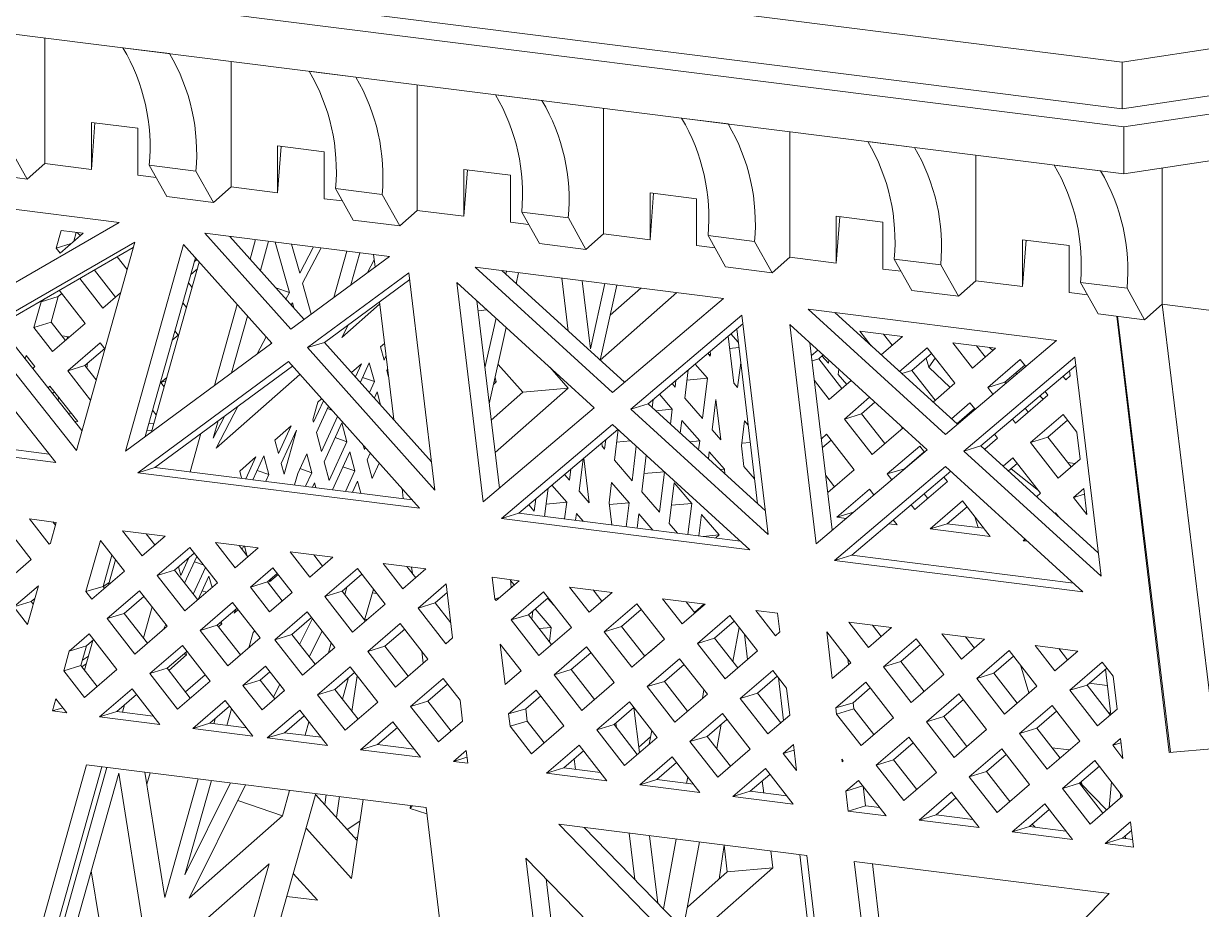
# Model space of a CAD drawing. Header units: millimetres. Extents: x 6136 to 7046, y 1563 to 2173.
# Drawn here: x 6877.74 to 6903.3, y 1757.74 to 1776.97 of the extents above; entities that cross this region are included whole.
import ezdxf

# ---------------------------------------------------------------- set-up
doc = ezdxf.new("R2010")
doc.units = ezdxf.units.MM
doc.header["$LTSCALE"] = 0.5
doc.layers.get('0').update_dxf_attribs({"color": 255})

# ---------------------------------------------------------------- blocks, each defined once
blk = doc.blocks.new('eiffel')
at = {"color": 3, "linetype": 'Continuous', "lineweight": 15}
for p, q in [((-37.215, -48.076), (14.941, -54.647)), ((-37.215, -49.49), (14.941, -56.061)), ((-38.327, -49.884), (14.992, -56.602)), ((-38.327, -51.299), (14.992, -58.016)), ((-17.528, -54.169), (-17.528, -53.919)), ((14.941, -54.647), (19.609, -53.944)), ((-17.528, -56.291), (-17.528, -54.169)), ((-13.772, -54.392), (-15.175, -54.215)), ((-11.916, -54.876), (-11.916, -54.626)), ((14.941, -54.647), (14.941, -56.061)), ((-11.916, -56.998), (-11.916, -54.876)), ((-8.159, -55.099), (-9.563, -54.922)), ((-6.303, -55.584), (-6.303, -55.333)), ((14.941, -56.061), (19.609, -55.359)), ((-6.303, -57.705), (-6.303, -55.584)), ((-2.547, -55.806), (-3.95, -55.63)), ((14.992, -56.602), (20.792, -55.729)), ((-0.691, -56.291), (-0.691, -56.04)), ((-17.528, -57.705), (-17.528, -56.291)), ((-0.691, -58.412), (-0.691, -56.291)), ((3.066, -56.513), (1.662, -56.337)), ((-14.722, -56.644), (-16.125, -56.467)), ((-16.125, -56.467), (-16.125, -57.882)), ((-16.02, -56.481), (-16.125, -57.882)), ((-14.722, -58.058), (-14.722, -56.644)), ((4.922, -56.998), (4.922, -56.747)), ((14.992, -58.016), (14.992, -56.602)), ((-11.916, -58.412), (-11.916, -56.998)), ((4.922, -59.119), (4.922, -56.998)), ((8.678, -57.221), (7.275, -57.044)), ((20.792, -57.143), (14.992, -58.016)), ((-18.589, -57.226), (-18.059, -58.173)), ((-9.11, -57.351), (-10.513, -57.175)), ((-10.513, -57.175), (-10.513, -58.589)), ((-10.407, -57.188), (-10.513, -58.589)), ((-9.11, -58.766), (-9.11, -57.351)), ((10.534, -57.705), (10.534, -57.454)), ((-18.059, -58.173), (-17.528, -57.705)), ((-17.528, -57.705), (-16.125, -57.882)), ((-12.976, -57.933), (-14.38, -57.756)), ((-14.38, -57.756), (-13.849, -58.703)), ((-6.303, -59.119), (-6.303, -57.705)), ((10.534, -59.826), (10.534, -57.705)), ((12.887, -57.751), (14.29, -57.928)), ((16.147, -57.842), (16.147, -58.412)), ((-18.059, -58.173), (-19.462, -57.996)), ((-14.722, -58.058), (-14.171, -58.128)), ((-12.976, -57.933), (-12.446, -58.88)), ((-3.497, -58.058), (-4.9, -57.882)), ((-4.9, -57.882), (-4.9, -59.296)), ((-4.9, -59.296), (-4.795, -57.895)), ((-3.497, -59.473), (-3.497, -58.058)), ((-15.285, -59.483), (-22.772, -58.539)), ((-12.446, -58.88), (-11.916, -58.412)), ((-11.916, -58.412), (-10.513, -58.589)), ((-7.364, -58.64), (-8.767, -58.464)), ((-8.767, -58.464), (-8.237, -59.41)), ((-0.691, -59.826), (-0.691, -58.412)), ((16.147, -61.948), (16.147, -58.412)), ((-12.446, -58.88), (-13.849, -58.703)), ((-9.11, -58.766), (-8.559, -58.835)), ((-7.364, -58.64), (-6.834, -59.587)), ((2.115, -58.766), (0.712, -58.589)), ((0.712, -58.589), (0.712, -60.003)), ((0.712, -60.003), (0.818, -58.602)), ((2.115, -60.18), (2.115, -58.766)), ((-6.834, -59.587), (-6.303, -59.119)), ((-6.303, -59.119), (-4.9, -59.296)), ((-1.751, -59.347), (-3.155, -59.171)), ((-3.155, -59.171), (-2.624, -60.117)), ((4.922, -60.533), (4.922, -59.119)), ((-15.285, -59.483), (-19.91, -62.153)), ((-6.834, -59.587), (-8.237, -59.41)), ((-3.497, -59.473), (-2.947, -59.542)), ((-1.751, -59.347), (-1.221, -60.294)), ((7.728, -59.473), (6.325, -59.296)), ((6.325, -59.296), (6.325, -60.71)), ((6.325, -60.71), (6.43, -59.309)), ((7.728, -60.887), (7.728, -59.473)), ((-17.187, -60.259), (-17.038, -59.726)), ((-16.377, -59.81), (-17.071, -60.408)), ((-17.038, -59.726), (-16.377, -59.81)), ((-16.654, -60.049), (-16.58, -59.784)), ((-16.46, -59.881), (-16.558, -59.787)), ((-12.702, -59.808), (-7.143, -60.508)), ((-10.114, -62.7), (-12.702, -59.808)), ((-9.716, -62.406), (-11.957, -59.902)), ((-1.221, -60.294), (-0.691, -59.826)), ((-0.691, -59.826), (0.712, -60.003)), ((3.861, -60.055), (2.458, -59.878)), ((2.458, -59.878), (2.988, -60.824)), ((10.534, -61.24), (10.534, -59.826)), ((-19.441, -62.746), (-14.816, -60.075)), ((-18.923, -62.586), (-14.863, -60.242)), ((-16.739, -60.121), (-17.187, -60.259)), ((-17.071, -60.408), (-17.187, -60.259)), ((-14.816, -60.075), (-16.579, -66.36)), ((-15.1, -66.377), (-13.352, -60.145)), ((-13.352, -60.145), (-10.687, -63.122)), ((-11.343, -60.588), (-11.178, -60)), ((-10.784, -60.05), (-11.033, -60.934)), ((-10.582, -60.075), (-10.155, -61.594)), ((-9.848, -61.008), (-10.093, -60.137)), ((-9.435, -60.22), (-9.848, -61.008)), ((-9.761, -61.318), (-9.201, -60.249)), ((-8.424, -60.347), (-8.817, -61.743)), ((-1.221, -60.294), (-2.624, -60.117)), ((2.115, -60.18), (2.666, -60.249)), ((3.861, -60.055), (4.391, -61.001)), ((13.34, -60.18), (11.937, -60.003)), ((11.937, -60.003), (11.937, -61.417)), ((11.937, -61.417), (12.043, -60.016)), ((13.34, -61.594), (13.34, -60.18)), ((-15.347, -60.521), (-15.049, -60.904)), ((-14.503, -65.937), (-12.991, -60.548)), ((-14.314, -65.797), (-12.873, -60.679)), ((-13.026, -60.674), (-12.943, -60.602)), ((-10.114, -62.7), (-7.143, -60.508)), ((-8.303, -61.364), (-8.031, -60.396)), ((-7.6, -60.611), (-7.8, -60.993)), ((-7.574, -60.826), (-7.62, -60.448)), ((4.391, -61.001), (4.922, -60.533)), ((4.922, -60.533), (6.325, -60.71)), ((9.473, -60.762), (8.07, -60.585)), ((8.07, -60.585), (8.601, -61.531)), ((-15.395, -61.734), (-16.032, -60.917)), ((-13.133, -61.052), (-12.929, -60.877)), ((-12.941, -60.922), (-12.96, -60.904)), ((-6.556, -61.001), (-9.615, -63.257)), ((-5.771, -67.552), (-6.556, -61.001)), ((-4.56, -60.834), (2.927, -61.777)), ((-4.56, -60.834), (-0.421, -64.609)), ((-3.756, -60.935), (-0.061, -64.304)), ((-3.614, -60.953), (-3.635, -61.045)), ((-3.325, -61.328), (-3.252, -60.999)), ((4.391, -61.001), (2.988, -60.824)), ((7.728, -60.887), (8.278, -60.956)), ((9.473, -60.762), (10.004, -61.708)), ((-15.78, -62.066), (-16.476, -61.173)), ((-13.089, -61.446), (-13.202, -61.301)), ((-9.501, -62.247), (-9.761, -61.318)), ((-6.532, -61.206), (-9.097, -63.098)), ((-0.97, -65.073), (-5.109, -61.298)), ((-5.109, -61.298), (-4.317, -67.905)), ((-3.318, -61.296), (-3.312, -61.339)), ((-1.947, -61.163), (-1.753, -62.762)), ((-1.088, -63.294), (-1.338, -61.24)), ((-0.65, -61.326), (-1.088, -63.294)), ((-0.791, -63.631), (-0.287, -61.372)), ((10.004, -61.708), (10.534, -61.24)), ((10.534, -61.24), (11.937, -61.417)), ((13.683, -61.292), (15.086, -61.469)), ((13.683, -61.292), (14.213, -62.238)), ((-17.641, -61.878), (-17.123, -61.718)), ((-17.339, -62.488), (-17.123, -61.718)), ((-17.123, -61.718), (-17.017, -61.627)), ((-17.093, -61.529), (-16.315, -62.527)), ((-17.021, -61.63), (-17.013, -61.631)), ((-15.246, -61.606), (-15.78, -62.066)), ((-10.155, -61.594), (-10.57, -61.452)), ((-10.155, -61.594), (-10.261, -61.796)), ((1.514, -61.599), (-0.791, -63.631)), ((0.437, -61.463), (-0.49, -62.281)), ((10.004, -61.708), (8.601, -61.531)), ((13.34, -61.594), (13.891, -61.663)), ((15.086, -61.469), (15.616, -62.415)), ((-17.857, -62.648), (-17.641, -61.878)), ((-17.641, -61.878), (-17.529, -61.781)), ((-13.26, -62.052), (-13.372, -61.907)), ((-12.415, -64.397), (-11.729, -61.958)), ((-10.104, -61.972), (-10.068, -61.904)), ((-10.068, -61.904), (-10.024, -62.061)), ((-7.438, -61.945), (-8.575, -62.948)), ((-7.015, -65.424), (-7.446, -61.88)), ((-4.505, -61.848), (-3.829, -67.492)), ((-4.47, -62.144), (-4.208, -62.12)), ((-0.421, -64.609), (2.927, -61.777)), ((5.474, -62.098), (12.961, -63.041)), ((5.474, -62.098), (9.614, -65.873)), ((15.616, -62.415), (16.147, -61.948)), ((16.147, -61.948), (17.55, -62.124)), ((17.773, -75.338), (16.147, -61.948)), ((-11.419, -62.304), (-11.901, -64.018)), ((-3.93, -62.373), (-4.263, -63.868)), ((3.48, -62.282), (0.132, -65.113)), ((4.272, -68.888), (3.48, -62.282)), ((6.279, -62.199), (9.973, -65.569)), ((14.213, -62.238), (15.616, -62.415)), ((16.355, -75.471), (14.778, -62.31)), ((16.401, -75.461), (14.804, -62.313)), ((-16.579, -66.36), (-19.441, -62.746)), ((-16.411, -65.759), (-18.923, -62.586)), ((-17.339, -62.488), (-17.857, -62.648)), ((-17.295, -63.37), (-17.857, -62.648)), ((-16.91, -63.039), (-17.339, -62.488)), ((-16.315, -62.527), (-17.295, -63.37)), ((-13.609, -62.752), (-13.509, -62.88)), ((-8.575, -62.948), (-8.374, -62.564)), ((-4.133, -64.956), (-3.621, -62.655)), ((3.51, -62.535), (0.651, -64.954)), ((3.322, -62.694), (3.953, -67.965)), ((9.065, -66.337), (4.926, -62.562)), ((4.926, -62.562), (5.717, -69.169)), ((8.321, -62.921), (7.033, -62.759)), ((7.033, -62.759), (7.379, -63.203)), ((-20.059, -63.103), (-17.197, -66.717)), ((-17.017, -62.901), (-16.784, -62.93)), ((-16.846, -62.922), (-16.857, -62.993)), ((-16.838, -63.956), (-15.859, -63.113)), ((-15.859, -63.113), (-15.719, -63.293)), ((-10.687, -63.122), (-15.1, -66.377)), ((-13.509, -62.88), (-13.689, -63.035)), ((-10.857, -62.933), (-11.125, -63.446)), ((-10.719, -63.146), (-10.699, -63.108)), ((-9.097, -63.098), (-9.615, -63.257)), ((-9.097, -63.098), (-5.874, -66.699)), ((-7.414, -63.237), (-7.294, -63.131)), ((3.237, -64.333), (3.064, -62.912)), ((3.151, -62.839), (3.369, -63.09)), ((5.529, -63.112), (6.205, -68.756)), ((7.678, -63.475), (8.321, -62.921)), ((7.746, -62.849), (8.011, -63.188)), ((9.614, -65.873), (12.961, -63.041)), ((11.127, -63.275), (9.84, -63.113)), ((9.84, -63.113), (10.432, -63.873)), ((-18.123, -63.596), (-18.094, -63.492)), ((-18.094, -63.492), (-17.83, -63.831)), ((-16.32, -63.796), (-15.725, -63.285)), ((-9.615, -63.257), (-5.771, -67.552)), ((-7.306, -63.639), (-7.414, -63.237)), ((-7.248, -63.512), (-7.306, -63.639)), ((2.525, -63.511), (2.453, -63.429)), ((2.531, -63.46), (2.484, -63.464)), ((2.52, -63.372), (2.531, -63.46)), ((2.531, -63.46), (2.525, -63.511)), ((3.109, -63.279), (3.389, -63.254)), ((5.767, -63.33), (5.575, -63.495)), ((5.929, -63.477), (5.795, -63.592)), ((5.893, -63.508), (6.086, -63.731)), ((9.062, -63.263), (8.23, -63.979)), ((9.195, -63.434), (8.601, -63.946)), ((9.897, -64.334), (9.062, -63.263)), ((10.432, -63.873), (11.127, -63.275)), ((10.552, -63.202), (10.817, -63.542)), ((10.946, -63.252), (11.044, -63.346)), ((-17.83, -63.831), (-17.894, -63.886)), ((-16.32, -63.796), (-16.838, -63.956)), ((-15.982, -64.23), (-16.32, -63.796)), ((-16.238, -63.726), (-16.26, -63.873)), ((-14.728, -67.028), (-10.188, -63.68)), ((-14.209, -66.868), (-10.068, -63.814)), ((-6.234, -68.098), (-10.188, -63.68)), ((-8.285, -64.005), (-7.988, -63.743)), ((-7.988, -63.743), (-8.167, -64.137)), ((-8.018, -64.303), (-7.75, -63.713)), ((-7.75, -63.713), (-7.598, -64.28)), ((-3.868, -63.765), (-3.125, -64.605)), ((-2.31, -63.851), (-1.753, -64.48)), ((2.071, -63.752), (2.442, -64.179)), ((3.444, -63.713), (3.35, -64.463)), ((5.795, -63.592), (5.594, -63.654)), ((5.795, -63.592), (6.496, -64.492)), ((6.086, -63.731), (6.098, -63.632)), ((9.035, -63.572), (9.118, -63.842)), ((9.303, -63.572), (9.118, -63.842)), ((9.118, -63.842), (9.755, -64.456)), ((13.514, -63.546), (10.167, -66.377)), ((13.545, -63.799), (10.685, -66.218)), ((11.868, -63.616), (10.889, -64.459)), ((12.002, -63.788), (11.407, -64.3)), ((12.032, -63.827), (11.868, -63.616)), ((13.514, -63.546), (14.306, -70.153)), ((-16.152, -64.837), (-16.838, -63.956)), ((-14.032, -64.31), (-13.851, -64.154)), ((-9.842, -64.066), (-12.367, -66.293)), ((-7.598, -64.28), (-7.952, -64.159)), ((-7.223, -63.95), (-7.2, -63.901)), ((-7.171, -64.143), (-7.223, -63.95)), ((-3.922, -64.293), (-3.957, -64.163)), ((1.489, -64.244), (1.464, -64.447)), ((1.756, -64.783), (1.862, -63.929)), ((1.824, -64.235), (2.442, -64.179)), ((2.442, -64.179), (2.29, -65.399)), ((5.666, -64.252), (6.111, -64.824)), ((6.111, -64.824), (6.777, -64.251)), ((6.398, -63.905), (6.378, -64.067)), ((6.378, -64.067), (6.639, -64.369)), ((8.601, -63.946), (8.297, -64.04)), ((8.601, -63.946), (9.302, -64.846)), ((11.737, -64.015), (11.771, -64.048)), ((13.159, -64.125), (13.238, -64.227)), ((13.238, -64.227), (13.374, -64.11)), ((13.374, -64.11), (13.356, -63.959)), ((-17.433, -64.468), (-17.374, -64.417)), ((-17.374, -64.417), (-16.539, -65.489)), ((-17.298, -64.638), (-17.24, -64.589)), ((-13.882, -64.263), (-14.032, -64.31)), ((-13.931, -64.439), (-14.032, -64.31)), ((-7.598, -64.28), (-7.746, -64.607)), ((-7.598, -64.773), (-7.515, -64.591)), ((-7.515, -64.591), (-7.409, -64.983)), ((-3.125, -64.605), (-4.075, -65.443)), ((-3.922, -64.293), (-4.001, -64.364)), ((-3.922, -64.293), (-3.981, -64.273)), ((-1.753, -64.48), (-3.957, -66.424)), ((-3.125, -64.605), (-1.753, -64.48)), ((1.464, -64.447), (1.373, -64.342)), ((3.35, -64.463), (3.237, -64.333)), ((9.24, -64.9), (9.897, -64.334)), ((11.407, -64.3), (10.889, -64.459)), ((10.889, -64.459), (11.046, -64.661)), ((11.407, -64.3), (11.434, -64.333)), ((12.703, -64.688), (12.62, -64.581)), ((-17.113, -64.751), (-17.128, -64.853)), ((-9.448, -65.432), (-9.298, -64.899)), ((-9.131, -64.861), (-9.427, -65.51)), ((-9.298, -64.899), (-9.186, -64.8)), ((0.651, -64.954), (0.132, -65.113)), ((0.651, -64.954), (4.187, -68.178)), ((0.776, -65.068), (0.807, -64.822)), ((0.992, -64.665), (1.381, -65.114)), ((2.29, -65.399), (1.756, -64.783)), ((2.582, -65.735), (2.696, -64.817)), ((2.696, -64.817), (2.844, -66.038)), ((7.329, -64.754), (6.568, -65.41)), ((7.491, -64.902), (7.086, -65.25)), ((10.353, -64.92), (9.792, -65.403)), ((10.507, -65.117), (10.353, -64.92)), ((11.724, -65.531), (12.703, -64.688)), ((12.462, -64.715), (12.561, -64.81)), ((-16.832, -65.227), (-16.733, -65.239)), ((-14.279, -65.14), (-14.169, -65.282)), ((-12.105, -65.316), (-12.454, -65.983)), ((-12.367, -66.293), (-11.699, -65.017)), ((-9.344, -65.821), (-8.982, -65.027)), ((-8.882, -65.139), (-9.013, -65.094)), ((-4.317, -67.905), (-0.97, -65.073)), ((0.132, -65.113), (4.272, -68.888)), ((0.877, -65.16), (1.381, -65.114)), ((1.381, -65.114), (1.324, -65.568)), ((7.086, -65.25), (6.568, -65.41)), ((7.086, -65.25), (7.787, -66.15)), ((10.487, -65.092), (9.954, -65.551)), ((10.49, -65.096), (10.483, -65.095)), ((12.021, -65.088), (12.108, -65.2)), ((13.159, -65.274), (12.18, -66.117)), ((13.578, -65.811), (13.159, -65.274)), ((-17.395, -66.467), (-24.166, -65.614)), ((-16.634, -65.477), (-16.539, -65.489)), ((-14.39, -65.535), (-14.245, -65.553)), ((-12.309, -65.467), (-12.454, -65.983)), ((-10.596, -66.043), (-10.109, -65.614)), ((-10.109, -65.614), (-10.488, -66.446)), ((-9.427, -65.51), (-9.448, -65.432)), ((-8.71, -65.331), (-9.192, -66.388)), ((-9.109, -66.698), (-8.575, -65.526)), ((-8.575, -65.526), (-8.423, -66.094)), ((-0.416, -65.577), (-3.764, -68.409)), ((3.723, -69.352), (-0.416, -65.577)), ((1.624, -65.841), (1.673, -65.451)), ((1.673, -65.451), (2.207, -66.066)), ((3.466, -66.216), (3.559, -65.467)), ((3.559, -65.467), (3.669, -65.594)), ((6.568, -65.41), (7.403, -66.481)), ((8.309, -65.701), (8.287, -65.628)), ((11.634, -65.415), (11.724, -65.531)), ((13.293, -65.445), (12.699, -65.957)), ((13.297, -65.45), (13.289, -65.449)), ((-17.197, -66.717), (-24.684, -65.773)), ((-14.451, -65.752), (-14.306, -65.77)), ((-13.149, -67.002), (-12.823, -65.846)), ((-10.405, -66.756), (-9.943, -65.742)), ((-9.943, -65.742), (-10.319, -67.077)), ((-9.192, -66.388), (-9.344, -65.821)), ((-8.423, -66.094), (-8.778, -65.972)), ((-0.258, -65.722), (-3.246, -68.25)), ((-0.365, -66.654), (-0.25, -65.729)), ((2.844, -66.038), (2.582, -65.735)), ((6.032, -65.871), (5.876, -66.006)), ((6.867, -66.943), (6.032, -65.871)), ((7.403, -66.481), (8.339, -65.675)), ((10.802, -66.324), (11.188, -65.992)), ((11.188, -65.992), (11.094, -65.872)), ((12.699, -65.957), (12.18, -66.117)), ((12.699, -65.957), (13.4, -66.857)), ((13.675, -66.621), (13.578, -65.811)), ((-10.488, -66.446), (-10.596, -66.043)), ((-8.423, -66.094), (-8.957, -67.266)), ((-7.896, -66.33), (-7.931, -66.202)), ((-7.869, -66.271), (-7.896, -66.33)), ((-0.731, -66.232), (-0.743, -66.133)), ((-0.657, -66.318), (-0.731, -66.232)), ((-0.621, -66.03), (-0.657, -66.318)), ((-0.297, -66.106), (0.121, -66.068)), ((0.298, -66.229), (0.168, -67.27)), ((1.901, -66.094), (2.207, -66.066)), ((2.207, -66.066), (2.172, -66.341)), ((3.542, -66.843), (3.466, -66.216)), ((3.475, -66.139), (3.731, -66.116)), ((5.717, -69.169), (9.065, -66.337)), ((6.166, -66.043), (5.907, -66.266)), ((8.838, -66.224), (7.859, -67.068)), ((8.981, -66.408), (8.838, -66.224)), ((10.685, -66.218), (10.167, -66.377)), ((10.167, -66.377), (14.306, -70.153)), ((10.685, -66.218), (14.221, -69.443)), ((12.18, -66.117), (13.015, -67.189)), ((-11.656, -66.979), (-11.17, -66.549)), ((-11.17, -66.549), (-11.472, -67.213)), ((-11.26, -67.24), (-10.932, -66.519)), ((-10.932, -66.519), (-10.78, -67.087)), ((-9.903, -67.049), (-9.636, -66.462)), ((-9.636, -66.462), (-9.484, -67.029)), ((-8.957, -67.266), (-9.109, -66.698)), ((-8.859, -67.542), (-8.34, -66.404)), ((-8.34, -66.404), (-8.188, -66.971)), ((-7.813, -66.64), (-7.72, -66.437)), ((-7.661, -67.208), (-7.813, -66.64)), ((-1.426, -67.59), (-1.304, -66.607)), ((-1.287, -66.593), (-1.124, -67.938)), ((0.168, -67.27), (-0.365, -66.654)), ((0.46, -67.606), (0.598, -66.502)), ((2.472, -66.615), (2.498, -66.403)), ((2.498, -66.403), (2.952, -66.926)), ((8.972, -66.396), (8.378, -66.908)), ((8.595, -66.734), (8.592, -66.724)), ((8.62, -66.713), (8.617, -66.702)), ((11.645, -66.578), (11.354, -66.828)), ((12.48, -67.65), (11.645, -66.578)), ((13.015, -67.189), (13.675, -66.621)), ((13.526, -66.749), (13.293, -66.719)), ((-14.728, -67.028), (-14.209, -66.868)), ((-14.728, -67.028), (-6.234, -68.098)), ((-14.209, -66.868), (-6.461, -67.845)), ((-11.598, -67.197), (-11.656, -66.979)), ((-10.78, -67.087), (-11.134, -66.965)), ((-10.78, -67.087), (-10.872, -67.289)), ((-10.319, -67.077), (-10.405, -66.756)), ((-10.002, -67.398), (-9.903, -67.049)), ((-9.484, -67.029), (-9.839, -66.907)), ((-9.484, -67.029), (-9.671, -67.44)), ((-8.188, -66.971), (-8.543, -66.849)), ((-8.188, -66.971), (-8.471, -67.591)), ((-7.449, -66.741), (-7.661, -67.208)), ((-1.718, -67.253), (-1.866, -67.082)), ((-1.677, -66.922), (-1.718, -67.253)), ((0.529, -67.058), (1.145, -67.002)), ((1.146, -67.002), (0.994, -68.222)), ((2.826, -66.937), (2.952, -66.926)), ((2.952, -66.926), (2.969, -67.068)), ((3.863, -67.213), (3.542, -66.843)), ((6.07, -67.629), (6.867, -66.943)), ((9.618, -66.842), (6.27, -69.673)), ((9.777, -66.986), (6.789, -69.514)), ((8.378, -66.908), (7.859, -67.068)), ((7.859, -67.068), (7.995, -67.242)), ((8.378, -66.908), (8.383, -66.914)), ((13.757, -70.617), (9.618, -66.842)), ((11.778, -66.75), (11.516, -66.976)), ((11.593, -66.909), (12.417, -67.569)), ((-9.459, -67.467), (-9.401, -67.339)), ((-9.401, -67.339), (-9.363, -67.479)), ((-8.258, -67.618), (-8.105, -67.281)), ((-8.105, -67.281), (-8.006, -67.65)), ((-2.248, -67.405), (-1.801, -67.92)), ((-0.525, -67.933), (-0.449, -67.321)), ((-0.449, -67.321), (0.085, -67.937)), ((1.286, -68.558), (1.438, -67.338)), ((1.438, -67.338), (1.971, -67.954)), ((6.009, -67.115), (6.273, -67.454)), ((8.694, -68.139), (9.673, -67.296)), ((9.673, -67.296), (9.569, -67.162)), ((-6.725, -67.811), (-6.762, -67.508)), ((-2.465, -68.348), (-2.359, -67.5)), ((-1.124, -67.938), (-1.426, -67.59)), ((0.994, -68.222), (0.46, -67.606)), ((7.324, -67.529), (6.345, -68.372)), ((7.456, -67.698), (7.324, -67.529)), ((8.97, -67.668), (9.079, -67.808)), ((12.364, -67.749), (12.48, -67.65)), ((13.781, -67.508), (13.472, -67.775)), ((13.801, -67.673), (13.472, -67.775)), ((13.472, -67.775), (13.875, -68.293)), ((13.875, -68.293), (13.781, -67.508)), ((-2.779, -68.188), (-2.946, -67.996)), ((-2.732, -67.815), (-2.779, -68.188)), ((-2.418, -67.976), (-1.801, -67.92)), ((-1.801, -67.92), (-1.864, -68.424)), ((-0.443, -68.603), (-0.525, -67.933)), ((-0.518, -67.992), (0.085, -67.937)), ((0.085, -67.937), (-0.005, -68.658)), ((1.354, -68.01), (1.971, -67.954)), ((1.971, -67.954), (1.855, -68.892)), ((8.583, -67.996), (8.694, -68.139)), ((10.13, -67.882), (9.151, -68.725)), ((10.264, -68.054), (9.669, -68.566)), ((10.965, -68.954), (10.13, -67.882)), ((-17.996, -68.425), (-17.187, -68.527)), ((-17.403, -69.186), (-17.996, -68.425)), ((-3.246, -68.25), (-3.764, -68.409)), ((-3.764, -68.409), (3.723, -69.352)), ((-3.246, -68.25), (3.437, -69.091)), ((-1.535, -68.465), (-1.509, -68.257)), ((-1.509, -68.257), (-1.303, -68.494)), ((0.324, -68.699), (0.377, -68.274)), ((0.377, -68.274), (0.798, -68.759)), ((2.183, -68.934), (2.263, -68.29)), ((2.263, -68.29), (2.797, -68.906)), ((6.84, -68.219), (6.345, -68.372)), ((6.619, -68.406), (6.345, -68.372)), ((8.159, -68.6), (8.043, -68.452)), ((10.602, -68.683), (10.503, -68.362)), ((12.936, -68.236), (12.916, -68.253)), ((13.031, -68.357), (12.936, -68.236)), ((-18.774, -68.575), (-17.939, -69.647)), ((-17.187, -68.527), (-17.362, -69.15)), ((-17.21, -68.609), (-17.283, -68.515)), ((-15.189, -68.779), (-13.902, -68.941)), ((-14.597, -69.539), (-15.189, -68.779)), ((-14.212, -69.208), (-14.477, -68.869)), ((1.541, -68.853), (1.286, -68.558)), ((8.159, -68.6), (7.906, -68.569)), ((9.669, -68.566), (9.151, -68.725)), ((10.965, -68.954), (9.151, -68.725)), ((10.771, -68.704), (9.669, -68.566)), ((-17.362, -69.15), (-17.403, -69.186)), ((-16.289, -70.616), (-15.856, -69.072)), ((-15.856, -69.072), (-15.132, -70)), ((-13.902, -68.941), (-14.597, -69.539)), ((-12.383, -69.132), (-11.096, -69.295)), ((-11.791, -69.893), (-12.383, -69.132)), ((-11.406, -69.562), (-11.67, -69.222)), ((2.312, -68.95), (2.797, -68.906)), ((2.693, -68.998), (2.797, -68.906)), ((12.016, -69.028), (11.957, -69.079)), ((12.042, -69.053), (11.957, -69.079)), ((12.089, -69.096), (11.957, -69.079)), ((-15.771, -70.456), (-15.508, -69.519)), ((-14.14, -70.125), (-13.161, -69.282)), ((-13.622, -69.966), (-13.027, -69.454)), ((-13.315, -70.36), (-12.949, -69.555)), ((-13.161, -69.282), (-12.326, -70.354)), ((-11.096, -69.295), (-11.791, -69.893)), ((-11.58, -69.338), (-11.535, -69.239)), ((-11.514, -69.242), (-11.439, -69.519)), ((-8.848, -69.578), (-10.136, -69.416)), ((-10.136, -69.416), (-9.543, -70.176)), ((-9.543, -70.176), (-8.848, -69.578)), ((-9.423, -69.505), (-9.159, -69.845)), ((6.789, -69.514), (6.27, -69.673)), ((6.789, -69.514), (13.471, -70.356)), ((-17.939, -69.647), (-18.918, -70.49)), ((-15.613, -70.414), (-15.4, -69.657)), ((-13.435, -70.13), (-13.505, -69.866)), ((-13.191, -69.595), (-13.435, -70.13)), ((-12.69, -69.888), (-13.056, -70.692)), ((-12.754, -69.805), (-13.021, -69.713)), ((-11.334, -70.479), (-10.657, -69.896)), ((-10.079, -70.637), (-10.657, -69.896)), ((-8.107, -69.919), (-9.087, -70.762)), ((-7.273, -70.991), (-8.107, -69.919)), ((-6.042, -69.931), (-7.33, -69.769)), ((-7.33, -69.769), (-6.737, -70.53)), ((-6.737, -70.53), (-6.042, -69.931)), ((-6.617, -69.859), (-6.352, -70.198)), ((-6.45, -70.072), (-6.474, -69.877)), ((6.27, -69.673), (13.757, -70.617)), ((-15.132, -70), (-16.112, -70.844)), ((-13.622, -69.966), (-14.14, -70.125)), ((-13.305, -71.197), (-14.14, -70.125)), ((-12.921, -70.866), (-13.622, -69.966)), ((-12.904, -70.852), (-12.583, -70.145)), ((-12.583, -70.145), (-12.489, -70.494)), ((-10.816, -70.319), (-10.523, -70.067)), ((-10.76, -70.324), (-10.501, -70.096)), ((-10.76, -70.324), (-10.721, -70.238)), ((-7.974, -70.091), (-8.568, -70.603)), ((-3.236, -70.285), (-4.044, -70.183)), ((-4.044, -70.183), (-3.966, -70.838)), ((-3.931, -70.883), (-3.236, -70.285)), ((-3.499, -70.252), (-3.47, -70.487)), ((-3.495, -70.284), (-3.384, -70.412)), ((-18.461, -71.076), (-17.724, -70.441)), ((-17.724, -70.441), (-18.05, -71.604)), ((-15.771, -70.456), (-16.289, -70.616)), ((-16.112, -70.844), (-16.289, -70.616)), ((-15.727, -70.512), (-15.771, -70.456)), ((-15.595, -70.348), (-15.766, -70.463)), ((-15.655, -71.43), (-14.676, -70.587)), ((-14.676, -70.587), (-13.841, -71.658)), ((-12.326, -70.354), (-13.305, -71.197)), ((-12.654, -70.636), (-12.786, -70.591)), ((-10.816, -70.319), (-11.334, -70.479)), ((-10.756, -71.221), (-11.334, -70.479)), ((-10.372, -70.889), (-10.816, -70.319)), ((-10.756, -71.221), (-10.079, -70.637)), ((-8.568, -70.603), (-9.087, -70.762)), ((-8.568, -70.603), (-7.867, -71.503)), ((-8.488, -70.705), (-8.425, -70.479)), ((-7.89, -71.473), (-7.626, -70.537)), ((-5.432, -70.385), (-6.28, -71.116)), ((-5.238, -72.008), (-5.432, -70.385)), ((-2.495, -70.626), (-3.474, -71.469)), ((-1.66, -71.698), (-2.495, -70.626)), ((-0.43, -70.638), (-1.717, -70.476)), ((-1.717, -70.476), (-1.125, -71.237)), ((-1.125, -71.237), (-0.43, -70.638)), ((-1.004, -70.566), (-0.74, -70.905)), ((-17.943, -70.916), (-18.461, -71.076)), ((-17.943, -70.916), (-17.83, -70.82)), ((-17.88, -70.997), (-17.943, -70.916)), ((-15.137, -71.27), (-14.542, -70.758)), ((-12.849, -71.783), (-11.87, -70.94)), ((-11.87, -70.94), (-11.035, -72.012)), ((-9.087, -70.762), (-8.252, -71.834)), ((-8.252, -71.834), (-7.273, -70.991)), ((-7.524, -70.668), (-7.659, -70.651)), ((-5.762, -70.956), (-6.28, -71.116)), ((-5.401, -70.645), (-5.762, -70.956)), ((-5.762, -70.956), (-5.291, -71.56)), ((-3.966, -70.838), (-3.83, -70.796)), ((-3.966, -70.838), (-3.931, -70.883)), ((-2.361, -70.798), (-2.956, -71.31)), ((-2.188, -71.028), (-2.376, -70.811)), ((0.311, -70.98), (-0.668, -71.823)), ((1.146, -72.051), (0.311, -70.98)), ((2.377, -70.992), (1.089, -70.83)), ((1.089, -70.83), (1.682, -71.59)), ((1.682, -71.59), (2.377, -70.992)), ((1.802, -70.92), (2.066, -71.259)), ((2.053, -71.242), (2.341, -70.988)), ((-18.05, -71.604), (-18.461, -71.076)), ((-15.137, -71.27), (-15.655, -71.43)), ((-14.435, -72.17), (-15.137, -71.27)), ((-14.559, -72.012), (-14.295, -71.075)), ((-12.33, -71.624), (-11.736, -71.112)), ((-11.821, -71.26), (-11.765, -71.136)), ((-11.821, -71.26), (-11.702, -71.155)), ((-9.622, -71.223), (-10.601, -72.066)), ((-8.787, -72.295), (-9.622, -71.223)), ((-6.28, -71.116), (-5.446, -72.187)), ((-2.956, -71.31), (-3.474, -71.469)), ((-2.956, -71.31), (-2.255, -72.21)), ((-2.85, -71.445), (-2.819, -71.192)), ((-2.755, -71.137), (-2.271, -71.695)), ((-2.187, -71.021), (-2.188, -71.028)), ((0.445, -71.151), (-0.149, -71.663)), ((3.118, -71.333), (2.138, -72.176)), ((3.952, -72.405), (3.118, -71.333)), ((4.557, -71.267), (3.895, -71.183)), ((3.895, -71.183), (4.488, -71.944)), ((4.624, -71.827), (4.557, -71.267)), ((-14.82, -72.501), (-15.655, -71.43)), ((-13.841, -71.658), (-14.82, -72.501)), ((-13.948, -71.751), (-13.882, -71.605)), ((-12.33, -71.624), (-12.849, -71.783)), ((-11.629, -72.524), (-12.33, -71.624)), ((-12.291, -71.674), (-12.196, -71.59)), ((-12.196, -71.59), (-12.265, -71.567)), ((-12.214, -71.523), (-12.196, -71.59)), ((-9.488, -71.395), (-10.083, -71.907)), ((-9.462, -71.429), (-9.85, -72.206)), ((-7.809, -71.452), (-7.882, -71.443)), ((-6.816, -71.577), (-7.795, -72.42)), ((-5.981, -72.648), (-6.816, -71.577)), ((-3.474, -71.469), (-2.639, -72.541)), ((-2.639, -72.541), (-1.66, -71.698)), ((-2.63, -71.728), (-2.271, -71.695)), ((-2.271, -71.695), (-2.324, -72.12)), ((-0.149, -71.663), (-0.668, -71.823)), ((-0.149, -71.663), (0.552, -72.563)), ((3.251, -71.505), (2.657, -72.017)), ((3.209, -72.726), (3.401, -71.697)), ((7.989, -71.699), (6.702, -71.537)), ((6.702, -71.537), (7.294, -72.297)), ((7.294, -72.297), (7.989, -71.699)), ((7.414, -71.627), (7.679, -71.966)), ((-16.792, -72.408), (-16.191, -71.891)), ((-16.273, -72.249), (-16.057, -72.062)), ((-16.191, -71.891), (-15.356, -72.962)), ((-12.014, -72.855), (-12.849, -71.783)), ((-11.035, -72.012), (-12.014, -72.855)), ((-11.385, -72.313), (-11.253, -71.844)), ((-11.253, -71.844), (-11.201, -71.798)), ((-10.083, -71.907), (-10.601, -72.066)), ((-10.083, -71.907), (-9.382, -72.807)), ((-9.558, -72.581), (-9.17, -71.803)), ((-6.682, -71.748), (-7.277, -72.26)), ((-5.446, -72.187), (-5.238, -72.008)), ((-0.668, -71.823), (0.167, -72.894)), ((0.167, -72.894), (1.146, -72.051)), ((0.684, -72.449), (1.142, -72.046)), ((2.657, -72.017), (2.138, -72.176)), ((2.657, -72.017), (3.358, -72.917)), ((3.649, -72.666), (3.556, -71.896)), ((4.488, -71.944), (4.624, -71.827)), ((6.759, -72.758), (6.036, -71.831)), ((6.036, -71.831), (6.204, -73.236)), ((8.73, -72.04), (7.751, -72.883)), ((9.565, -73.112), (8.73, -72.04)), ((10.795, -72.053), (9.508, -71.89)), ((9.508, -71.89), (10.1, -72.651)), ((10.1, -72.651), (10.795, -72.053)), ((10.221, -71.98), (10.485, -72.32)), ((10.244, -72.01), (10.235, -71.982)), ((-16.959, -73.004), (-16.792, -72.408)), ((-16.792, -72.408), (-16.273, -72.249)), ((-16.441, -72.845), (-16.273, -72.249)), ((-16.335, -72.98), (-16.083, -72.085)), ((-14.364, -73.087), (-13.384, -72.244)), ((-13.845, -72.928), (-13.251, -72.416)), ((-13.384, -72.244), (-12.549, -73.316)), ((-10.601, -72.066), (-9.766, -73.138)), ((-9.766, -73.138), (-8.787, -72.295)), ((-8.984, -72.464), (-8.897, -72.155)), ((-7.277, -72.26), (-7.795, -72.42)), ((-7.277, -72.26), (-6.576, -73.16)), ((-6.123, -72.77), (-6.166, -72.411)), ((-3.175, -73.002), (-3.803, -72.195)), ((-3.803, -72.195), (-3.657, -73.417)), ((-1.203, -72.284), (-2.183, -73.127)), ((-0.369, -73.356), (-1.203, -72.284)), ((2.138, -72.176), (2.973, -73.248)), ((2.973, -73.248), (3.952, -72.405)), ((8.864, -72.212), (8.269, -72.724)), ((11.536, -72.394), (10.557, -73.237)), ((12.371, -73.466), (11.536, -72.394)), ((13.602, -72.406), (12.314, -72.244)), ((12.314, -72.244), (12.907, -73.004)), ((12.907, -73.004), (13.602, -72.406)), ((13.027, -72.334), (13.291, -72.673)), ((-16.394, -72.679), (-16.217, -72.56)), ((-13.791, -72.997), (-13.256, -72.526)), ((-13.256, -72.526), (-13.344, -72.496)), ((-13.279, -72.441), (-13.256, -72.526)), ((-7.795, -72.42), (-6.96, -73.492)), ((-6.96, -73.492), (-5.981, -72.648)), ((-1.07, -72.456), (-1.664, -72.967)), ((1.603, -72.637), (0.624, -73.481)), ((2.438, -73.709), (1.603, -72.637)), ((6.204, -73.236), (6.759, -72.758)), ((6.671, -72.646), (6.692, -72.816)), ((8.269, -72.724), (7.751, -72.883)), ((8.269, -72.724), (8.97, -73.624)), ((11.67, -72.566), (11.075, -73.077)), ((14.342, -72.747), (13.363, -73.591)), ((14.667, -73.164), (14.342, -72.747)), ((-16.441, -72.845), (-16.959, -73.004)), ((-16.335, -73.805), (-16.959, -73.004)), ((-15.95, -73.474), (-16.441, -72.845)), ((-16.414, -72.879), (-16.282, -72.791)), ((-15.356, -72.962), (-16.335, -73.805)), ((-13.845, -72.928), (-14.364, -73.087)), ((-13.529, -74.159), (-14.364, -73.087)), ((-13.144, -73.828), (-13.845, -72.928)), ((-13.29, -73.64), (-12.701, -73.121)), ((-11.557, -73.441), (-10.88, -72.858)), ((-11.039, -73.281), (-10.746, -73.029)), ((-10.302, -73.599), (-10.88, -72.858)), ((-8.331, -72.881), (-9.31, -73.724)), ((-8.197, -73.053), (-8.791, -73.564)), ((-7.496, -73.953), (-8.331, -72.881)), ((-3.657, -73.417), (-3.175, -73.002)), ((-1.664, -72.967), (-2.183, -73.127)), ((-2.183, -73.127), (-1.348, -74.199)), ((-1.664, -72.967), (-0.963, -73.867)), ((1.736, -72.809), (1.142, -73.321)), ((4.409, -72.991), (3.43, -73.834)), ((4.827, -73.528), (4.409, -72.991)), ((7.751, -72.883), (8.586, -73.955)), ((8.586, -73.955), (9.565, -73.112)), ((11.075, -73.077), (10.557, -73.237)), ((11.075, -73.077), (11.777, -73.977)), ((12.132, -73.672), (11.872, -72.825)), ((14.476, -72.919), (13.882, -73.431)), ((14.597, -74.319), (14.434, -72.956)), ((-12.549, -73.316), (-13.529, -74.159)), ((-11.039, -73.281), (-11.557, -73.441)), ((-10.98, -74.182), (-11.557, -73.441)), ((-10.595, -73.851), (-11.039, -73.281)), ((-10.449, -73.41), (-10.64, -73.793)), ((-8.562, -73.859), (-8.379, -73.209)), ((-8.276, -74.226), (-8.119, -73.152)), ((-5.524, -73.235), (-6.504, -74.078)), ((-5.391, -73.406), (-5.985, -73.918)), ((-5.012, -73.893), (-5.524, -73.235)), ((-1.348, -74.199), (-0.369, -73.356)), ((1.142, -73.321), (0.624, -73.481)), ((0.624, -73.481), (1.458, -74.552)), ((1.142, -73.321), (1.843, -74.221)), ((4.543, -73.163), (3.948, -73.674)), ((4.582, -73.213), (4.736, -74.5)), ((7.215, -73.345), (6.311, -74.123)), ((8.05, -74.416), (7.215, -73.345)), ((10.557, -73.237), (11.392, -74.309)), ((11.392, -74.309), (12.371, -73.466)), ((13.882, -73.431), (13.363, -73.591)), ((13.882, -73.431), (14.583, -74.331)), ((13.949, -73.373), (14.492, -73.442)), ((14.667, -73.164), (14.786, -74.156)), ((-15.878, -74.392), (-14.899, -73.548)), ((-15.36, -74.232), (-14.765, -73.72)), ((-14.899, -73.548), (-14.064, -74.62)), ((-10.98, -74.182), (-10.302, -73.599)), ((-8.791, -73.564), (-9.31, -73.724)), ((-9.31, -73.724), (-8.475, -74.796)), ((-8.791, -73.564), (-8.09, -74.464)), ((-2.718, -73.588), (-3.551, -74.305)), ((-2.584, -73.76), (-3.032, -74.145)), ((-1.883, -74.66), (-2.718, -73.588)), ((1.458, -74.552), (2.438, -73.709)), ((2.337, -73.581), (2.29, -73.836)), ((3.948, -73.674), (3.43, -73.834)), ((3.43, -73.834), (4.265, -74.906)), ((3.948, -73.674), (4.649, -74.574)), ((4.924, -74.338), (4.827, -73.528)), ((7.349, -73.516), (6.829, -73.964)), ((10.022, -73.698), (9.042, -74.541)), ((10.856, -74.77), (10.022, -73.698)), ((13.363, -73.591), (14.198, -74.662)), ((-17.298, -74.213), (-17.196, -73.849)), ((-16.987, -74.117), (-17.298, -74.213)), ((-17.196, -73.849), (-16.87, -74.267)), ((-15.19, -74.253), (-15.127, -74.032)), ((-13.072, -74.745), (-12.093, -73.902)), ((-12.554, -74.586), (-11.959, -74.074)), ((-12.093, -73.902), (-11.258, -74.974)), ((-12.043, -74.65), (-11.901, -74.148)), ((-9.845, -74.185), (-10.825, -75.028)), ((-9.011, -75.257), (-9.845, -74.185)), ((-8.475, -74.796), (-7.496, -73.953)), ((-7.513, -73.967), (-7.508, -73.937)), ((-5.985, -73.918), (-6.504, -74.078)), ((-6.504, -74.078), (-5.669, -75.149)), ((-5.985, -73.918), (-5.284, -74.818)), ((-5.983, -73.921), (-5.983, -73.917)), ((-4.937, -74.519), (-5.012, -73.893)), ((-3.032, -74.145), (-3.551, -74.305)), ((-3.032, -74.145), (-2.988, -74.517)), ((0.088, -73.942), (-0.891, -74.785)), ((0.222, -74.113), (-0.373, -74.625)), ((0.923, -75.013), (0.088, -73.942)), ((0.391, -75.471), (0.227, -74.12)), ((6.829, -73.964), (6.311, -74.123)), ((6.311, -74.123), (6.333, -74.312)), ((6.333, -74.312), (6.852, -74.153)), ((6.829, -73.964), (6.852, -74.153)), ((6.852, -74.153), (7.456, -74.928)), ((10.155, -73.87), (9.561, -74.382)), ((12.828, -74.052), (11.849, -74.895)), ((13.663, -75.123), (12.828, -74.052)), ((14.198, -74.662), (14.786, -74.156)), ((-17.298, -74.213), (-16.87, -74.267)), ((-15.36, -74.232), (-15.878, -74.392)), ((-15.878, -74.392), (-14.064, -74.62)), ((-15.36, -74.232), (-14.259, -74.371)), ((-12.393, -74.447), (-12.436, -74.6)), ((-9.712, -74.357), (-10.306, -74.869)), ((-9.683, -74.947), (-9.568, -74.541)), ((-7.039, -74.539), (-8.018, -75.382)), ((-6.204, -75.61), (-7.039, -74.539)), ((-5.669, -75.149), (-4.937, -74.519)), ((-3.551, -74.305), (-3.506, -74.677)), ((-3.506, -74.677), (-2.988, -74.517)), ((-2.988, -74.517), (-2.478, -75.172)), ((2.894, -74.295), (1.915, -75.138)), ((3.028, -74.467), (2.434, -74.979)), ((3.729, -75.367), (2.894, -74.295)), ((4.265, -74.906), (4.924, -74.338)), ((6.333, -74.312), (7.071, -75.259)), ((7.071, -75.259), (8.05, -74.416)), ((9.561, -74.382), (9.042, -74.541)), ((9.042, -74.541), (9.877, -75.613)), ((9.561, -74.382), (10.262, -75.282)), ((12.961, -74.223), (12.367, -74.735)), ((14.533, -74.267), (14.592, -74.275)), ((-12.554, -74.586), (-13.072, -74.745)), ((-13.072, -74.745), (-11.258, -74.974)), ((-12.554, -74.586), (-11.452, -74.724)), ((-10.306, -74.869), (-10.825, -75.028)), ((-9.205, -75.007), (-10.306, -74.869)), ((-6.905, -74.71), (-7.5, -75.222)), ((-3.506, -74.677), (-2.862, -75.503)), ((-2.862, -75.503), (-1.883, -74.66)), ((-0.373, -74.625), (-0.891, -74.785)), ((-0.891, -74.785), (-0.056, -75.856)), ((-0.373, -74.625), (0.328, -75.525)), ((-0.317, -74.577), (-0.3, -74.718)), ((0.761, -74.806), (0.685, -75.218)), ((2.723, -75.35), (2.859, -74.612)), ((9.877, -75.613), (10.856, -74.77)), ((12.367, -74.735), (11.849, -74.895)), ((11.849, -74.895), (12.683, -75.966)), ((12.367, -74.735), (13.068, -75.635)), ((-9.011, -75.257), (-10.825, -75.028)), ((-7.5, -75.222), (-8.018, -75.382)), ((-6.399, -75.361), (-7.5, -75.222)), ((-1.427, -75.246), (-2.406, -76.089)), ((-0.592, -76.318), (-1.427, -75.246)), ((-0.056, -75.856), (0.923, -75.013)), ((0.371, -75.306), (0.727, -74.992)), ((2.434, -74.979), (1.915, -75.138)), ((1.915, -75.138), (2.75, -76.21)), ((2.434, -74.979), (3.135, -75.879)), ((5.031, -75.225), (4.721, -75.492)), ((5.125, -76.01), (5.031, -75.225)), ((8.507, -75.002), (7.528, -75.845)), ((8.64, -75.174), (8.046, -75.686)), ((9.342, -76.074), (8.507, -75.002)), ((12.683, -75.966), (13.663, -75.123)), ((14.892, -75.044), (14.655, -75.248)), ((14.907, -75.171), (14.655, -75.248)), ((14.655, -75.248), (14.964, -75.645)), ((14.892, -75.044), (14.964, -75.645)), ((-6.204, -75.61), (-8.018, -75.382)), ((-4.83, -75.407), (-5.212, -75.735)), ((-4.806, -75.61), (-5.212, -75.735)), ((-4.785, -75.789), (-4.83, -75.407)), ((-1.293, -75.417), (-1.887, -75.929)), ((1.38, -75.599), (0.4, -76.443)), ((2.214, -76.671), (1.38, -75.599)), ((2.75, -76.21), (3.729, -75.367)), ((5.051, -75.391), (4.721, -75.492)), ((4.721, -75.492), (5.125, -76.01)), ((11.313, -75.356), (10.334, -76.199)), ((11.447, -75.528), (10.852, -76.039)), ((12.148, -76.428), (11.313, -75.356)), ((13.354, -75.389), (12.824, -75.322)), ((17.751, -75.341), (16.355, -75.471)), ((16.401, -75.457), (16.355, -75.471)), ((-20.413, -90.609), (-16.27, -75.837)), ((-19.895, -90.449), (-15.812, -75.895)), ((-19.784, -90.575), (-15.657, -75.914)), ((-6.036, -77.127), (-16.27, -75.837)), ((-4.785, -75.789), (-5.212, -75.735)), ((-1.887, -75.929), (-2.406, -76.089)), ((-0.786, -76.068), (-1.887, -75.929)), ((-1.573, -75.658), (-1.535, -75.974)), ((1.513, -75.771), (0.919, -76.283)), ((4.186, -75.953), (3.207, -76.796)), ((5.021, -77.025), (4.186, -75.953)), ((6.535, -75.72), (6.496, -75.67)), ((6.496, -75.67), (6.505, -75.747)), ((6.505, -75.747), (6.535, -75.72)), ((8.046, -75.686), (7.528, -75.845)), ((7.528, -75.845), (8.362, -76.917)), ((8.046, -75.686), (8.747, -76.586)), ((14.119, -75.709), (13.14, -76.553)), ((14.253, -75.881), (13.659, -76.393)), ((14.954, -76.781), (14.119, -75.709)), ((-15.298, -76.086), (-17.41, -83.588)), ((-15.298, -76.086), (-14.513, -81.033)), ((-13.912, -79.843), (-14.512, -76.059)), ((-14.356, -76.078), (-14.454, -76.426)), ((-12.904, -76.261), (-13.912, -79.843)), ((-13.312, -79.158), (-12.51, -76.311)), ((-0.592, -76.318), (-2.406, -76.089)), ((0.919, -76.283), (0.4, -76.443)), ((2.02, -76.422), (0.919, -76.283)), ((1.851, -76.204), (1.815, -76.396)), ((4.32, -76.125), (3.725, -76.636)), ((4.138, -76.688), (4.093, -76.319)), ((6.992, -76.307), (6.611, -76.634)), ((7.827, -77.378), (6.992, -76.307)), ((8.362, -76.917), (9.342, -76.074)), ((10.852, -76.039), (10.334, -76.199)), ((10.334, -76.199), (11.169, -77.271)), ((10.852, -76.039), (11.553, -76.939)), ((-11.93, -76.384), (-13.312, -79.158)), ((-13.183, -79.86), (-11.48, -76.441)), ((-10.366, -77.376), (-10.15, -76.608)), ((2.214, -76.671), (0.4, -76.443)), ((3.725, -76.636), (3.207, -76.796)), ((4.826, -76.775), (3.725, -76.636)), ((7.124, -76.476), (6.611, -76.634)), ((6.611, -76.634), (6.683, -77.234)), ((7.131, -76.485), (7.202, -77.074)), ((9.798, -76.66), (8.819, -77.503)), ((10.633, -77.732), (9.798, -76.66)), ((11.169, -77.271), (12.148, -76.428)), ((13.659, -76.393), (13.14, -76.553)), ((13.14, -76.553), (13.975, -77.624)), ((13.659, -76.393), (14.36, -77.293)), ((13.672, -76.382), (14.468, -77.2)), ((13.731, -76.443), (13.704, -76.354)), ((14.551, -77.129), (14.616, -76.347)), ((-10.366, -77.376), (-11.715, -76.913)), ((-11.074, -82.784), (-9.363, -76.707)), ((-8.118, -78.119), (-9.37, -76.732)), ((-9.094, -77.037), (-9.052, -76.747)), ((-8.743, -77.427), (-8.651, -76.797)), ((-8.285, -79.264), (-7.939, -76.887)), ((5.021, -77.025), (3.207, -76.796)), ((9.932, -76.832), (9.338, -77.344)), ((11.557, -76.936), (11.527, -76.906)), ((12.605, -77.014), (11.625, -77.857)), ((13.439, -78.085), (12.605, -77.014)), ((13.975, -77.624), (14.954, -76.781)), ((14.898, -76.829), (14.881, -76.687)), ((-10.366, -77.376), (-13.183, -79.86)), ((-6.518, -77.158), (-6.505, -77.068)), ((-6.46, -77.073), (-6.518, -77.158)), ((-6.014, -77.315), (-6.518, -77.158)), ((-4.176, -92.655), (-6.036, -77.127)), ((7.202, -77.074), (6.683, -77.234)), ((7.827, -77.378), (6.683, -77.234)), ((7.633, -77.129), (7.202, -77.074)), ((9.338, -77.344), (8.819, -77.503)), ((10.439, -77.482), (9.338, -77.344)), ((12.738, -77.185), (12.144, -77.697)), ((-8.034, -77.539), (-8.419, -77.786)), ((5.432, -78.571), (-2.041, -77.63)), ((-2.041, -77.63), (6.353, -86.265)), ((-1.273, -77.727), (6.259, -85.474)), ((10.633, -77.732), (8.819, -77.503)), ((12.144, -77.697), (11.625, -77.857)), ((13.245, -77.836), (12.144, -77.697)), ((12.318, -77.719), (12.227, -77.626)), ((15.193, -77.555), (14.432, -78.21)), ((15.193, -77.555), (15.284, -78.318)), ((-8.285, -79.264), (-9.655, -77.745)), ((-8.102, -78.005), (-8.177, -78.054)), ((0.086, -77.898), (0.256, -79.3)), ((0.942, -80.005), (0.695, -77.975)), ((1.503, -78.076), (1.112, -80.181)), ((13.439, -78.085), (11.625, -77.857)), ((14.95, -78.051), (14.432, -78.21)), ((15.224, -77.815), (14.95, -78.051)), ((15.257, -78.089), (14.95, -78.051)), ((15.046, -78.063), (15.035, -77.977)), ((1.711, -80.797), (2.2, -78.164)), ((2.942, -78.261), (2.791, -79.284)), ((3.04, -79.065), (2.942, -78.258)), ((4.412, -78.94), (4.35, -78.435)), ((15.284, -78.318), (14.432, -78.21)), ((-2.111, -86.322), (-3.03, -78.65)), ((5.341, -87.261), (-3.03, -78.65)), ((5.221, -78.545), (6, -85.049)), ((6.353, -86.265), (5.432, -78.571)), ((14.549, -79.72), (6.865, -78.752)), ((6.865, -78.752), (7.813, -86.663)), ((-16.122, -79.067), (-16.137, -79.065)), ((-16.128, -79.033), (-15.885, -80.563)), ((-13.669, -81.373), (-10.772, -78.819)), ((-12.884, -86.32), (-10.772, -78.819)), ((-10.042, -79.119), (-9.315, -79.924)), ((3.04, -79.065), (1.836, -80.127)), ((4.412, -78.94), (1.986, -81.079)), ((3.04, -79.065), (4.412, -78.94)), ((7.411, -78.821), (8.291, -86.17)), ((-1.592, -86.162), (-2.417, -79.28)), ((-9.315, -79.924), (-10.236, -79.808)), ((7.813, -86.663), (14.549, -79.72))]:
    blk.add_line(p, q, dxfattribs=at)
for centre in [(-20.269, -57.22), (-18.866, -57.396), (-14.656, -57.927), (-13.253, -58.103), (-9.044, -58.634), (-7.641, -58.81), (-3.431, -59.341), (-2.028, -59.518), (2.181, -60.048), (3.584, -60.225), (7.794, -60.755), (9.197, -60.932)]:
    blk.add_arc(centre, 5.914, 354.7908, 30.5315, dxfattribs=at)

msp = doc.modelspace()

# ---------------------------------------------------------------- block references
at = {"color": 3, "xscale": 0.7200000000000001, "yscale": 0.7200000000000001, "zscale": 0.7200000000000001}
msp.add_blockref('eiffel', (6890.819, 1815.479), dxfattribs=at)

doc.saveas('drawing.dxf')
